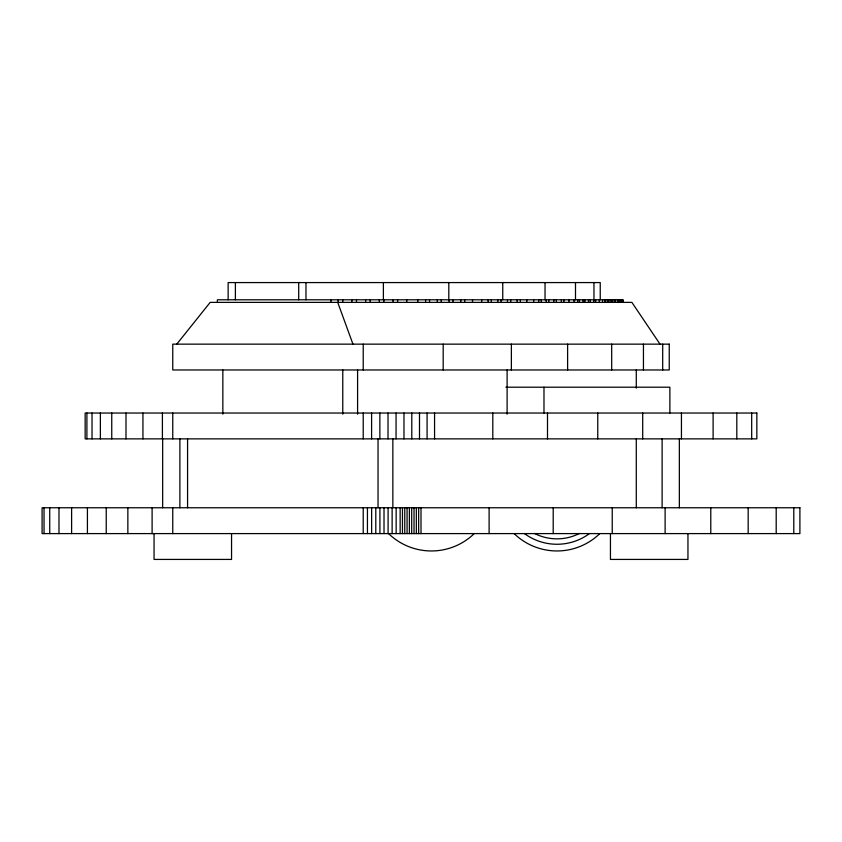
<?xml version="1.0" encoding="UTF-8"?>
<svg xmlns="http://www.w3.org/2000/svg" width="842" height="842" viewBox="0 0 842 842"><rect width="100%" height="100%" fill="white"/><g stroke="black" fill="none" stroke-linecap="round" stroke-linejoin="round"><path stroke-width="1.26" d="M543.985 413.033L543.985 387.204M176.778 344.146L210.174 302.383L631.889 302.383L660.023 344.146M505.895 387.204L669.874 387.204L669.874 413.033M337.716 302.383L352.956 344.146M793.796 507.758L793.796 533.596M776.198 507.758L776.198 533.596M751.685 413.033L751.685 438.871M748.17 507.758L748.17 533.596M736.813 413.033L736.813 438.871M713.111 413.033L713.111 438.871M710.785 507.758L710.785 533.596M687.956 533.596L687.956 559.425L610.45 559.425L610.45 533.596M681.441 413.033L681.441 438.871M679.347 438.871L679.347 507.758M665.117 507.758L665.117 533.596M662.696 344.146L662.696 369.975M662.117 438.871L662.117 507.758M643.446 344.146L643.446 369.975M642.699 413.033L642.699 438.871M636.289 369.975L636.289 388.173M636.289 438.871L636.289 507.758M623.185 302.383L623.185 299.794L217.373 299.794L217.373 302.383M622.554 299.794L622.554 302.383M622.238 299.794L622.238 302.383M621.606 299.794L621.606 302.383M621.291 299.794L621.291 302.383M620.659 299.794L620.659 302.383M620.343 299.794L620.343 302.383M619.712 299.794L619.712 302.383M619.396 299.794L619.396 302.383M618.765 299.794L618.765 302.383M617.386 299.794L617.386 302.383M615.27 299.794L615.27 302.383M614.207 299.794L614.207 302.383M612.239 507.758L612.239 533.596M612.081 299.794L612.081 302.383M611.692 344.146L611.692 369.975M611.018 299.794L611.018 302.383M608.892 299.794L608.892 302.383M607.829 299.794L607.829 302.383M605.703 299.794L605.703 302.383M604.651 299.794L604.651 302.383M602.525 299.794L602.525 302.383M600.241 299.794L600.241 282.575L228.14 282.575L228.14 299.794M599.251 299.794L599.251 302.383M597.757 413.033L597.757 438.871M595.652 299.794L595.652 302.383M593.957 282.575L593.957 299.794M593.863 299.794L593.863 302.383M590.263 299.794L590.263 302.383M588.463 299.794L588.463 302.383M584.864 299.794L584.864 302.383M583.064 299.794L583.064 302.383M579.475 299.794L579.475 302.383M577.675 299.794L577.675 302.383M575.496 282.575L575.496 299.794M574.076 299.794L574.076 302.383M568.95 299.794L568.95 302.383M567.613 344.146L567.613 369.975M563.908 299.794L563.908 302.383M561.382 299.794L561.382 302.383M556.341 299.794L556.341 302.383M553.826 299.794L553.826 302.383M553.205 507.758L553.205 533.596M548.784 299.794L548.784 302.383M547.5 413.033L547.5 438.871M546.258 299.794L546.258 302.383M545.037 282.575L545.037 299.794M541.217 299.794L541.217 302.383M538.701 299.794L538.701 302.383M533.66 299.794L533.66 302.383M526.839 299.794L526.839 302.383M520.388 299.794L520.388 302.383M517.167 299.794L517.167 302.383M511.378 344.146L511.378 369.975M510.705 299.794L510.705 302.383M507.484 299.794L507.484 302.383M507.116 369.975L507.116 414.169M502.748 282.575L502.748 299.794M501.032 299.794L501.032 302.383M497.801 299.794L497.801 302.383M492.802 413.033L492.802 438.871M491.349 299.794L491.349 302.383M489.107 507.758L489.107 533.596M488.128 299.794L488.128 302.383M481.677 299.794L481.677 302.383M472.53 299.794L472.53 302.383M464.71 299.794L464.71 302.383M460.795 299.794L460.795 302.383M452.975 299.794L452.975 302.383M449.07 299.794L449.07 302.383M448.807 282.575L448.807 299.794M443.187 344.146L443.187 369.975M441.25 299.794L441.25 302.383M437.335 299.794L437.335 302.383M434.567 413.033L434.567 438.871M429.515 299.794L429.515 302.383M427.083 413.033L427.083 438.871M425.61 299.794L425.61 302.383M421 507.758L421 533.596M419.495 413.033L419.495 438.871M418.663 507.758L418.663 533.596M417.79 299.794L417.79 302.383M416.337 507.758L416.337 533.596M414.022 507.758L414.022 533.596M411.791 413.033L411.791 438.871M411.696 507.758L411.696 533.596M409.38 507.758L409.38 533.596M407.075 507.758L407.075 533.596M406.739 299.794L406.739 302.383M404.76 507.758L404.76 533.596M403.981 413.033L403.981 438.871M402.455 507.758L402.455 533.596M400.15 507.758L400.15 533.596M397.603 299.794L397.603 302.383M396.056 413.033L396.056 438.871M396.15 507.758L396.15 533.596M393.035 299.794L393.035 302.383M392.856 438.871L392.856 507.758M392.13 507.758L392.13 533.596M388.015 413.033L388.015 438.871M388.088 507.758L388.088 533.596M384.015 507.758L384.015 533.596M383.889 299.794L383.889 302.383M383.384 282.575L383.384 299.794M379.921 507.758L379.921 533.596M379.868 413.033L379.868 438.871M379.321 299.794L379.321 302.383M378.037 438.871L378.037 507.758M375.795 507.758L375.795 533.596M371.596 413.033L371.596 438.871M371.638 507.758L371.638 533.596M370.185 299.794L370.185 302.383M367.438 507.758L367.438 533.596M365.617 299.794L365.617 302.383M363.218 344.146L363.218 369.975M363.218 413.033L363.218 438.871M363.218 507.758L363.218 533.596M357.587 369.975L357.587 414.169M356.482 299.794L356.482 302.383M351.903 299.794L351.903 302.383M342.768 299.794L342.768 302.383M342.768 369.975L342.768 414.169M338.2 299.794L338.2 302.383M330.959 299.794L330.959 302.383M305.972 282.575L305.972 299.794M298.71 282.575L298.71 299.794M235.392 282.575L235.392 299.794M231.55 533.596L231.55 559.425L154.054 559.425L154.054 533.596M222.846 369.975L222.846 414.169M187.577 438.871L187.577 507.758M179.883 438.871L179.883 507.758M172.757 413.033L172.757 438.871M172.757 507.758L172.757 533.596M162.664 438.871L162.664 507.758M162.411 413.033L162.411 438.871M152.107 507.758L152.107 533.596M142.94 413.033L142.94 438.871M127.858 507.758L127.858 533.596M125.995 413.033L125.995 438.871M111.754 413.033L111.754 438.871M106.239 507.758L106.239 533.596M100.377 413.033L100.377 438.871M92.031 413.033L92.031 438.871M87.421 507.758L87.421 533.596M86.905 413.033L86.905 438.871M71.612 507.758L71.612 533.596M58.982 507.758L58.982 533.596M49.731 507.758L49.731 533.596M44.037 507.758L44.037 533.596M474.035 533.807A61.519 61.519 0 0 1 388.793 533.807M599.588 533.807A61.519 61.519 0 0 1 514.346 533.807M589.021 533.912A54.814 54.814 0 0 1 524.377 533.523M579.412 533.46A49.404 49.404 0 0 1 534.533 533.46M669.243 344.146L172.757 344.146L172.757 369.975L669.243 369.975L669.243 344.146M756.842 413.033L85.158 413.033L85.158 438.871L756.842 438.871L756.842 413.033M799.9 507.758L42.1 507.758L42.1 533.596L799.9 533.596L799.9 507.758"/></g></svg>
